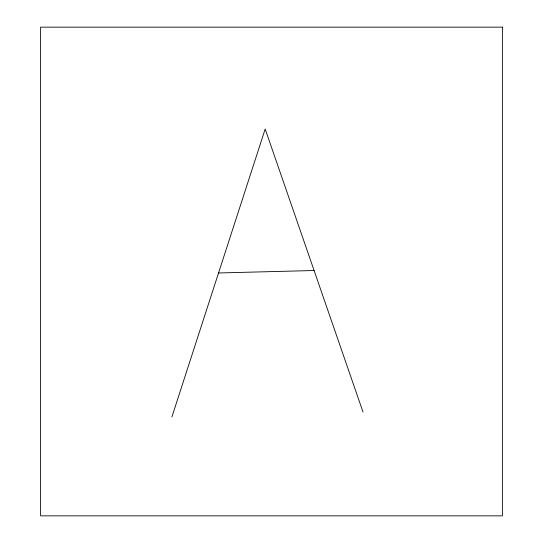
<?xml version="1.0" encoding="UTF-8"?>
<svg xmlns="http://www.w3.org/2000/svg" width="543" height="543" viewBox="0 0 543 543"><rect width="100%" height="100%" fill="white"/><g stroke="black" fill="none" stroke-linecap="round" stroke-linejoin="round"><path stroke-width="0.81" d="M171.893 416.936L265.181 129.017L363.002 412.022M218.537 272.973L314.092 270.516M502.384 27.15L40.616 27.15L40.616 515.85L502.384 515.85L502.384 27.15"/></g></svg>
